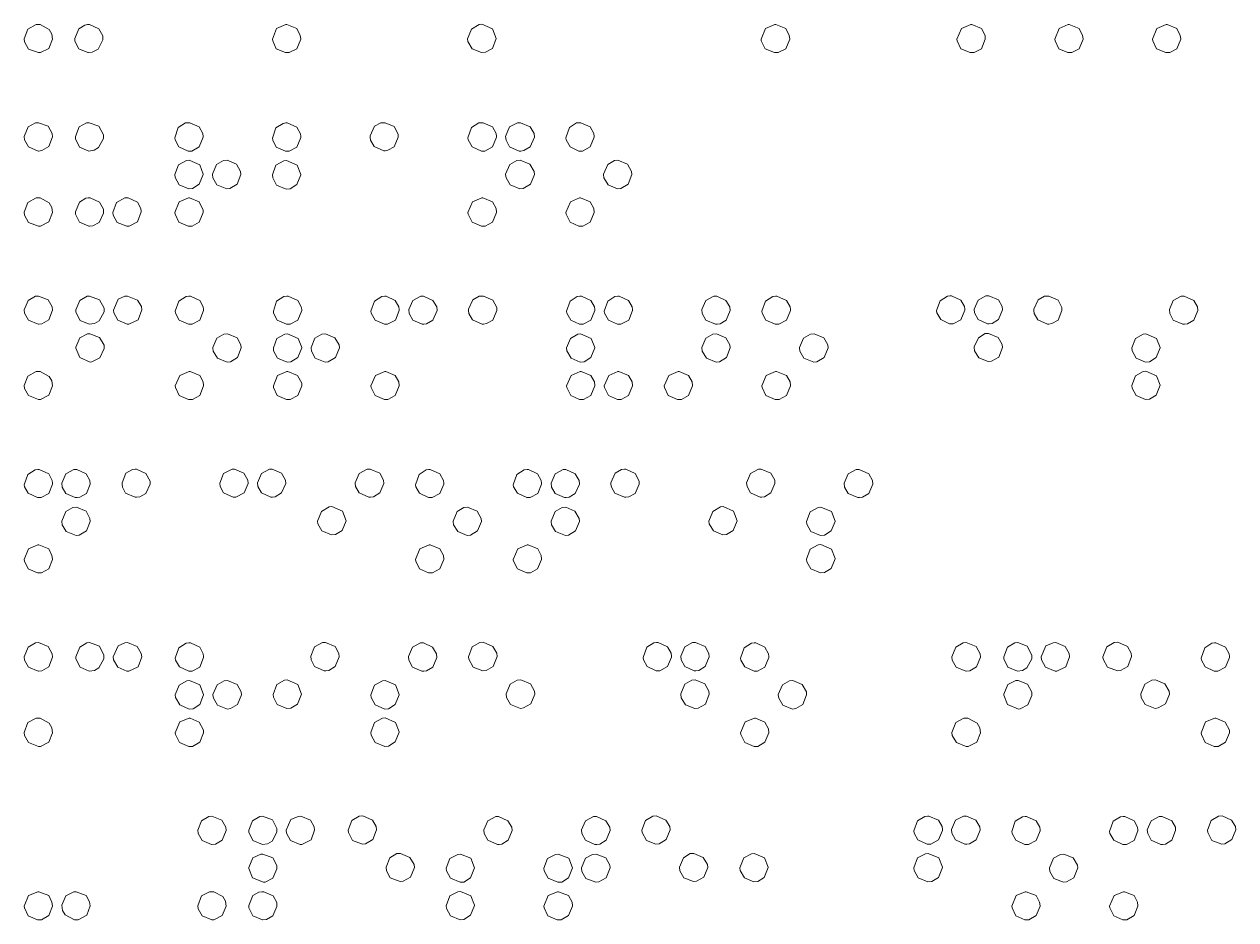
# Model space of a CAD drawing. Header units: millimetres. Extents: x 4903 to 8718, y 642 to 2401.
# Drawn here: x 7167 to 7260.2, y 799.2 to 868 of the extents above; entities that cross this region are included whole.
import ezdxf

# ---------------------------------------------------------------- set-up
doc = ezdxf.new("R2010")
doc.units = ezdxf.units.MM
doc.layers.add('linha espessa', color=7, linetype='Continuous', lineweight=100)

msp = doc.modelspace()

# ---------------------------------------------------------------- linework, layer by layer
at = {"layer": 'linha espessa', "color": 139, "lineweight": 0}
for points in [[(7168.233, 868.018), (7167.928, 868.018), (7167.293, 867.662), (7167.014, 866.926), (7167.039, 866.697), (7167.344, 866.138), (7168.106, 865.859), (7168.258, 865.859), (7168.893, 866.189), (7169.198, 866.9), (7169.147, 867.281), (7168.919, 867.637)], [(7172.043, 868.018), (7171.89, 868.018), (7171.662, 867.967), (7171.205, 867.688), (7170.9, 866.951), (7170.9, 866.748), (7171.205, 866.164), (7171.916, 865.859), (7171.967, 865.859), (7172.246, 865.884), (7172.703, 866.138), (7173.059, 866.85), (7173.059, 867.154), (7172.754, 867.688)], [(7187.206, 868.018), (7187.181, 868.018), (7187.13, 868.018), (7186.419, 867.713), (7186.089, 866.9), (7186.114, 866.773), (7186.394, 866.164), (7187.105, 865.859), (7187.384, 865.859), (7187.968, 866.164), (7188.273, 866.9), (7188.273, 866.926), (7188.222, 867.18), (7187.968, 867.713)], [(7202.192, 868.043), (7201.989, 868.018), (7201.405, 867.662), (7201.1, 866.926), (7201.125, 866.723), (7201.456, 866.164), (7202.167, 865.859), (7202.472, 865.884), (7203.005, 866.189), (7203.284, 866.951), (7203.284, 866.951), (7203.005, 867.688)], [(7224.798, 868.018), (7224.772, 868.018), (7224.722, 868.018), (7224.01, 867.713), (7223.68, 866.9), (7223.68, 866.773), (7223.985, 866.164), (7224.696, 865.859), (7224.976, 865.859), (7225.56, 866.164), (7225.865, 866.9), (7225.865, 866.926), (7225.814, 867.18), (7225.56, 867.713)], [(7239.86, 868.018), (7239.809, 868.018), (7239.784, 868.018), (7239.072, 867.713), (7238.717, 866.9), (7238.742, 866.773), (7239.022, 866.164), (7239.733, 865.859), (7240.038, 865.859), (7240.596, 866.164), (7240.901, 866.9), (7240.901, 866.926), (7240.876, 867.18), (7240.596, 867.713)], [(7247.353, 868.018), (7247.327, 868.018), (7247.277, 868.018), (7246.565, 867.713), (7246.235, 866.9), (7246.261, 866.773), (7246.54, 866.164), (7247.251, 865.859), (7247.556, 865.859), (7248.115, 866.164), (7248.42, 866.9), (7248.42, 866.926), (7248.369, 867.18), (7248.115, 867.713)], [(7254.871, 868.018), (7254.846, 868.018), (7254.795, 868.018), (7254.084, 867.713), (7253.753, 866.9), (7253.779, 866.773), (7254.058, 866.164), (7254.769, 865.859), (7255.074, 865.859), (7255.633, 866.164), (7255.938, 866.9), (7255.938, 866.926), (7255.887, 867.18), (7255.633, 867.713)], [(7168.106, 860.474), (7167.877, 860.449), (7167.318, 860.144), (7167.014, 859.408), (7167.039, 859.154), (7167.344, 858.62), (7168.08, 858.29), (7168.106, 858.29), (7168.36, 858.341), (7168.893, 858.646), (7169.198, 859.382), (7169.173, 859.636), (7168.842, 860.195)], [(7172.017, 860.474), (7171.789, 860.449), (7171.23, 860.144), (7170.951, 859.408), (7170.951, 859.23), (7171.255, 858.595), (7171.992, 858.29), (7172.398, 858.366), (7172.728, 858.569), (7173.109, 859.255), (7173.109, 859.535), (7172.754, 860.195)], [(7179.739, 860.449), (7179.637, 860.449), (7179.409, 860.449), (7178.85, 860.093), (7178.596, 859.306), (7178.621, 859.154), (7178.901, 858.62), (7179.612, 858.29), (7179.891, 858.29), (7180.475, 858.62), (7180.78, 859.357), (7180.78, 859.408), (7180.755, 859.636), (7180.475, 860.144)], [(7187.232, 860.449), (7187.13, 860.449), (7186.927, 860.423), (7186.368, 860.068), (7186.089, 859.281), (7186.114, 859.128), (7186.394, 858.595), (7187.105, 858.29), (7187.384, 858.29), (7187.968, 858.595), (7188.273, 859.331), (7188.273, 859.408), (7188.248, 859.611), (7187.968, 860.119)], [(7194.648, 860.474), (7194.75, 860.474), (7195.461, 860.169), (7195.766, 859.585), (7195.766, 859.357), (7195.461, 858.62), (7194.979, 858.366), (7194.75, 858.315), (7194.75, 858.315), (7194.648, 858.315), (7193.912, 858.646), (7193.632, 859.128), (7193.607, 859.357), (7193.607, 859.357), (7193.607, 859.458), (7193.937, 860.195), (7194.42, 860.449), (7194.648, 860.474), (7194.648, 860.474), (7194.648, 860.474)], [(7202.294, 860.449), (7202.167, 860.449), (7201.964, 860.449), (7201.405, 860.093), (7201.125, 859.306), (7201.151, 859.154), (7201.456, 858.62), (7202.167, 858.29), (7202.421, 858.29), (7203.005, 858.62), (7203.31, 859.357), (7203.31, 859.408), (7203.284, 859.636), (7203.005, 860.144)], [(7205.164, 860.449), (7204.935, 860.449), (7204.326, 860.144), (7204.021, 859.408), (7204.072, 859.128), (7204.326, 858.62), (7205.062, 858.29), (7205.189, 858.29), (7205.418, 858.341), (7205.9, 858.62), (7206.231, 859.357), (7206.205, 859.636), (7205.9, 860.144)], [(7209.812, 860.449), (7209.685, 860.449), (7209.482, 860.449), (7208.923, 860.093), (7208.644, 859.306), (7208.669, 859.154), (7208.974, 858.62), (7209.66, 858.29), (7209.939, 858.29), (7210.523, 858.62), (7210.828, 859.357), (7210.828, 859.408), (7210.803, 859.636), (7210.523, 860.144)], [(7179.688, 857.579), (7179.485, 857.553), (7178.875, 857.223), (7178.596, 856.487), (7178.621, 856.258), (7178.926, 855.699), (7179.663, 855.394), (7179.942, 855.42), (7180.475, 855.75), (7180.78, 856.487), (7180.78, 856.512), (7180.501, 857.223)], [(7182.609, 857.579), (7182.33, 857.553), (7181.796, 857.249), (7181.491, 856.512), (7181.491, 856.487), (7181.517, 856.233), (7181.822, 855.699), (7182.584, 855.394), (7182.812, 855.42), (7183.371, 855.75), (7183.676, 856.487), (7183.65, 856.715), (7183.32, 857.274)], [(7187.181, 857.553), (7186.978, 857.528), (7186.368, 857.198), (7186.089, 856.461), (7186.114, 856.233), (7186.419, 855.674), (7187.156, 855.369), (7187.46, 855.394), (7187.968, 855.725), (7188.273, 856.461), (7188.273, 856.487), (7187.994, 857.198)], [(7205.138, 857.579), (7204.884, 857.553), (7204.351, 857.249), (7204.021, 856.512), (7204.021, 856.487), (7204.072, 856.233), (7204.376, 855.699), (7205.113, 855.394), (7205.367, 855.42), (7205.926, 855.75), (7206.231, 856.487), (7206.205, 856.715), (7205.875, 857.274)], [(7212.657, 857.579), (7212.403, 857.553), (7211.869, 857.249), (7211.539, 856.512), (7211.539, 856.487), (7211.565, 856.233), (7211.895, 855.699), (7212.631, 855.394), (7212.885, 855.42), (7213.444, 855.75), (7213.724, 856.487), (7213.698, 856.715), (7213.393, 857.274)], [(7168.233, 854.683), (7167.928, 854.683), (7167.293, 854.328), (7167.014, 853.591), (7167.039, 853.362), (7167.344, 852.804), (7168.106, 852.524), (7168.258, 852.524), (7168.893, 852.854), (7169.198, 853.566), (7169.147, 853.947), (7168.919, 854.302)], [(7172.094, 854.683), (7171.941, 854.683), (7171.738, 854.658), (7171.255, 854.353), (7170.951, 853.616), (7170.951, 853.439), (7171.255, 852.829), (7171.992, 852.524), (7172.043, 852.524), (7172.297, 852.55), (7172.779, 852.804), (7173.109, 853.515), (7173.109, 853.82), (7172.805, 854.353)], [(7175.014, 854.683), (7174.76, 854.683), (7174.1, 854.328), (7173.821, 853.566), (7173.846, 853.362), (7174.151, 852.804), (7174.913, 852.524), (7175.091, 852.524), (7175.726, 852.854), (7176.005, 853.616), (7176.005, 853.642), (7175.98, 853.87), (7175.726, 854.353)], [(7179.713, 854.683), (7179.688, 854.683), (7179.637, 854.683), (7178.926, 854.378), (7178.596, 853.566), (7178.621, 853.439), (7178.901, 852.829), (7179.612, 852.524), (7179.917, 852.524), (7180.475, 852.829), (7180.78, 853.566), (7180.78, 853.743), (7180.45, 854.378)], [(7202.268, 854.683), (7202.218, 854.683), (7202.192, 854.683), (7201.481, 854.378), (7201.125, 853.566), (7201.151, 853.439), (7201.456, 852.829), (7202.167, 852.524), (7202.446, 852.524), (7203.005, 852.829), (7203.31, 853.566), (7203.31, 853.591), (7203.284, 853.87), (7203.005, 854.378)], [(7209.787, 854.683), (7209.736, 854.683), (7209.71, 854.683), (7208.999, 854.378), (7208.644, 853.566), (7208.669, 853.439), (7208.974, 852.829), (7209.66, 852.524), (7209.964, 852.524), (7210.523, 852.829), (7210.828, 853.566), (7210.828, 853.591), (7210.803, 853.87), (7210.523, 854.378)], [(7168.106, 847.139), (7167.877, 847.139), (7167.318, 846.809), (7167.014, 846.073), (7167.039, 845.819), (7167.344, 845.285), (7168.08, 844.98), (7168.106, 844.98), (7168.36, 845.006), (7168.893, 845.311), (7169.198, 846.047), (7169.173, 846.301), (7168.842, 846.86)], [(7172.043, 847.139), (7171.84, 847.139), (7171.281, 846.809), (7170.976, 846.073), (7170.976, 845.895), (7171.306, 845.26), (7172.017, 844.98), (7172.424, 845.031), (7172.779, 845.234), (7173.16, 845.92), (7173.16, 846.2), (7172.805, 846.86)], [(7174.964, 847.139), (7174.76, 847.139), (7174.227, 846.911), (7173.871, 846.047), (7173.897, 845.844), (7174.202, 845.285), (7174.938, 844.98), (7175.065, 844.98), (7175.776, 845.311), (7176.056, 846.073), (7176.03, 846.327), (7175.726, 846.835)], [(7179.79, 847.139), (7179.663, 847.139), (7179.459, 847.114), (7178.901, 846.758), (7178.621, 845.971), (7178.647, 845.819), (7178.926, 845.285), (7179.637, 844.98), (7179.917, 844.98), (7180.501, 845.285), (7180.806, 846.022), (7180.806, 846.098), (7180.78, 846.301), (7180.501, 846.809)], [(7187.308, 847.139), (7187.206, 847.139), (7186.978, 847.114), (7186.419, 846.758), (7186.165, 845.971), (7186.165, 845.819), (7186.47, 845.285), (7187.181, 844.98), (7187.46, 844.98), (7188.044, 845.285), (7188.349, 846.022), (7188.349, 846.098), (7188.298, 846.301), (7188.044, 846.809)], [(7194.826, 847.139), (7194.725, 847.139), (7194.496, 847.114), (7193.937, 846.758), (7193.658, 845.971), (7193.683, 845.819), (7193.988, 845.285), (7194.699, 844.98), (7194.953, 844.98), (7195.563, 845.285), (7195.842, 846.022), (7195.842, 846.098), (7195.817, 846.301), (7195.537, 846.809)], [(7197.696, 847.139), (7197.493, 847.139), (7196.884, 846.809), (7196.579, 846.098), (7196.604, 845.793), (7196.884, 845.285), (7197.595, 844.98), (7197.722, 844.98), (7197.95, 845.006), (7198.433, 845.285), (7198.763, 846.022), (7198.738, 846.301), (7198.433, 846.809)], [(7202.218, 847.139), (7202.319, 847.139), (7203.03, 846.835), (7203.335, 846.25), (7203.335, 846.022), (7203.03, 845.285), (7202.548, 845.031), (7202.319, 844.98), (7202.319, 844.98), (7202.218, 844.98), (7201.481, 845.311), (7201.202, 845.793), (7201.176, 846.022), (7201.176, 846.022), (7201.176, 846.123), (7201.506, 846.86), (7201.989, 847.139), (7202.218, 847.139), (7202.218, 847.139), (7202.218, 847.139)], [(7209.863, 847.139), (7209.736, 847.139), (7209.533, 847.114), (7208.974, 846.758), (7208.694, 845.971), (7208.72, 845.819), (7209.025, 845.285), (7209.71, 844.98), (7209.99, 844.98), (7210.574, 845.285), (7210.879, 846.022), (7210.879, 846.098), (7210.853, 846.301), (7210.574, 846.809)], [(7212.758, 847.139), (7212.657, 847.139), (7212.428, 847.114), (7211.869, 846.758), (7211.59, 845.971), (7211.615, 845.819), (7211.92, 845.285), (7212.631, 844.98), (7212.885, 844.98), (7213.495, 845.285), (7213.774, 846.022), (7213.774, 846.098), (7213.749, 846.301), (7213.47, 846.809)], [(7220.251, 847.139), (7220.023, 847.139), (7219.413, 846.809), (7219.108, 846.098), (7219.134, 845.793), (7219.413, 845.285), (7220.15, 844.98), (7220.277, 844.98), (7220.505, 845.006), (7220.988, 845.285), (7221.293, 846.022), (7221.267, 846.301), (7220.962, 846.809)], [(7224.874, 847.139), (7224.772, 847.139), (7224.569, 847.114), (7224.01, 846.758), (7223.731, 845.971), (7223.756, 845.819), (7224.036, 845.285), (7224.747, 844.98), (7225.026, 844.98), (7225.611, 845.285), (7225.915, 846.022), (7225.915, 846.098), (7225.89, 846.301), (7225.611, 846.809)], [(7238.31, 847.165), (7238.183, 847.165), (7237.98, 847.139), (7237.421, 846.784), (7237.142, 846.022), (7237.167, 845.844), (7237.472, 845.336), (7238.158, 845.006), (7238.437, 845.006), (7239.022, 845.311), (7239.326, 846.047), (7239.326, 846.123), (7239.301, 846.327), (7239.022, 846.835)], [(7241.181, 847.165), (7240.952, 847.165), (7240.342, 846.835), (7240.038, 846.123), (7240.063, 845.844), (7240.342, 845.336), (7241.079, 845.006), (7241.206, 845.006), (7241.435, 845.031), (7241.917, 845.336), (7242.222, 846.073), (7242.197, 846.327), (7241.917, 846.86)], [(7245.676, 847.139), (7245.778, 847.139), (7246.489, 846.835), (7246.794, 846.25), (7246.794, 846.022), (7246.489, 845.285), (7246.007, 845.031), (7245.778, 844.98), (7245.778, 844.98), (7245.676, 844.98), (7244.94, 845.311), (7244.66, 845.793), (7244.635, 846.022), (7244.635, 846.022), (7244.635, 846.123), (7244.965, 846.86), (7245.448, 847.139), (7245.676, 847.139), (7245.676, 847.139), (7245.676, 847.139)], [(7256.192, 847.139), (7255.963, 847.139), (7255.354, 846.809), (7255.049, 846.098), (7255.074, 845.793), (7255.354, 845.285), (7256.09, 844.98), (7256.217, 844.98), (7256.446, 845.006), (7256.928, 845.285), (7257.233, 846.022), (7257.208, 846.301), (7256.928, 846.809)], [(7172.068, 844.244), (7171.89, 844.244), (7171.281, 843.939), (7170.976, 843.203), (7170.976, 843.152), (7170.976, 843.126), (7171.281, 842.415), (7172.094, 842.06), (7172.221, 842.085), (7172.83, 842.39), (7173.16, 843.101), (7173.16, 843.355), (7172.805, 843.965)], [(7182.634, 844.244), (7182.355, 844.219), (7181.822, 843.914), (7181.517, 843.177), (7181.517, 843.152), (7181.542, 842.898), (7181.872, 842.364), (7182.609, 842.06), (7182.863, 842.085), (7183.422, 842.415), (7183.701, 843.152), (7183.676, 843.38), (7183.371, 843.939)], [(7187.257, 844.244), (7187.054, 844.219), (7186.444, 843.888), (7186.165, 843.152), (7186.165, 842.923), (7186.495, 842.364), (7187.232, 842.06), (7187.511, 842.085), (7188.044, 842.415), (7188.349, 843.152), (7188.349, 843.177), (7188.07, 843.888)], [(7190.178, 844.244), (7189.899, 844.219), (7189.365, 843.914), (7189.06, 843.177), (7189.06, 843.152), (7189.086, 842.898), (7189.391, 842.364), (7190.153, 842.06), (7190.381, 842.085), (7190.94, 842.415), (7191.245, 843.152), (7191.219, 843.38), (7190.889, 843.939)], [(7209.787, 844.244), (7209.583, 844.219), (7208.999, 843.888), (7208.694, 843.152), (7208.72, 842.923), (7209.05, 842.364), (7209.761, 842.06), (7210.066, 842.085), (7210.574, 842.415), (7210.879, 843.152), (7210.879, 843.177), (7210.599, 843.888)], [(7220.226, 844.244), (7219.946, 844.219), (7219.413, 843.914), (7219.108, 843.177), (7219.108, 843.152), (7219.134, 842.898), (7219.464, 842.364), (7220.2, 842.06), (7220.454, 842.085), (7221.013, 842.415), (7221.293, 843.152), (7221.267, 843.38), (7220.962, 843.939)], [(7227.744, 844.244), (7227.465, 844.219), (7226.931, 843.914), (7226.627, 843.177), (7226.627, 843.152), (7226.652, 842.898), (7226.957, 842.364), (7227.719, 842.06), (7227.947, 842.085), (7228.506, 842.415), (7228.811, 843.152), (7228.786, 843.38), (7228.481, 843.939)], [(7241.155, 844.269), (7240.901, 844.269), (7240.368, 843.939), (7240.038, 843.228), (7240.038, 843.203), (7240.063, 842.923), (7240.393, 842.39), (7241.13, 842.11), (7241.384, 842.136), (7241.943, 842.441), (7242.222, 843.177), (7242.197, 843.406), (7241.892, 843.965)], [(7253.245, 844.244), (7253.042, 844.219), (7252.458, 843.888), (7252.153, 843.152), (7252.179, 842.923), (7252.509, 842.364), (7253.22, 842.06), (7253.525, 842.085), (7254.033, 842.415), (7254.338, 843.152), (7254.338, 843.177), (7254.058, 843.888)], [(7168.233, 841.348), (7167.928, 841.348), (7167.293, 840.993), (7167.014, 840.256), (7167.039, 840.028), (7167.344, 839.494), (7168.106, 839.189), (7168.258, 839.189), (7168.893, 839.52), (7169.198, 840.231), (7169.147, 840.612), (7168.919, 840.967)], [(7179.764, 841.348), (7179.713, 841.348), (7179.688, 841.348), (7178.977, 841.044), (7178.621, 840.231), (7178.647, 840.104), (7178.926, 839.494), (7179.637, 839.189), (7179.942, 839.189), (7180.501, 839.494), (7180.806, 840.231), (7180.806, 840.256), (7180.78, 840.536), (7180.501, 841.044)], [(7187.283, 841.348), (7187.257, 841.348), (7187.206, 841.348), (7186.495, 841.044), (7186.165, 840.231), (7186.165, 840.104), (7186.47, 839.494), (7187.181, 839.189), (7187.46, 839.189), (7188.044, 839.494), (7188.349, 840.231), (7188.349, 840.434), (7188.019, 841.044)], [(7194.801, 841.348), (7194.75, 841.348), (7194.725, 841.348), (7194.013, 841.044), (7193.658, 840.231), (7193.683, 840.104), (7193.988, 839.494), (7194.699, 839.189), (7194.979, 839.189), (7195.537, 839.494), (7195.842, 840.231), (7195.842, 840.256), (7195.817, 840.536), (7195.537, 841.044)], [(7209.837, 841.348), (7209.787, 841.348), (7209.761, 841.348), (7209.05, 841.044), (7208.694, 840.231), (7208.72, 840.104), (7209.025, 839.494), (7209.71, 839.189), (7210.015, 839.189), (7210.574, 839.494), (7210.879, 840.231), (7210.879, 840.256), (7210.853, 840.536), (7210.574, 841.044)], [(7212.733, 841.348), (7212.682, 841.348), (7212.657, 841.348), (7211.946, 841.044), (7211.59, 840.231), (7211.615, 840.104), (7211.92, 839.494), (7212.631, 839.189), (7212.911, 839.189), (7213.47, 839.494), (7213.774, 840.231), (7213.774, 840.256), (7213.749, 840.536), (7213.47, 841.044)], [(7217.356, 841.348), (7217.305, 841.348), (7217.28, 841.348), (7216.568, 841.044), (7216.213, 840.231), (7216.238, 840.104), (7216.518, 839.494), (7217.229, 839.189), (7217.534, 839.189), (7218.092, 839.494), (7218.397, 840.231), (7218.397, 840.256), (7218.372, 840.536), (7218.092, 841.044)], [(7224.849, 841.348), (7224.823, 841.348), (7224.772, 841.348), (7224.061, 841.044), (7223.731, 840.231), (7223.756, 840.104), (7224.036, 839.494), (7224.747, 839.189), (7225.052, 839.189), (7225.611, 839.494), (7225.915, 840.231), (7225.915, 840.256), (7225.89, 840.536), (7225.611, 841.044)], [(7253.245, 841.374), (7253.042, 841.348), (7252.458, 841.018), (7252.153, 840.256), (7252.179, 840.053), (7252.509, 839.494), (7253.22, 839.189), (7253.525, 839.215), (7254.033, 839.52), (7254.338, 840.282), (7254.338, 840.282), (7254.058, 841.018)], [(7168.157, 833.805), (7168.055, 833.805), (7167.852, 833.779), (7167.293, 833.424), (7167.014, 832.636), (7167.039, 832.484), (7167.318, 831.976), (7168.03, 831.646), (7168.309, 831.646), (7168.893, 831.95), (7169.198, 832.687), (7169.198, 832.763), (7169.173, 832.966), (7168.893, 833.474)], [(7171.052, 833.805), (7170.824, 833.805), (7170.214, 833.474), (7169.909, 832.763), (7169.935, 832.458), (7170.214, 831.95), (7170.925, 831.646), (7171.078, 831.646), (7171.281, 831.671), (7171.789, 831.95), (7172.094, 832.687), (7172.068, 832.966), (7171.763, 833.474)], [(7175.548, 833.83), (7175.649, 833.83), (7176.361, 833.5), (7176.691, 832.916), (7176.691, 832.687), (7176.361, 831.95), (7175.903, 831.696), (7175.649, 831.671), (7175.649, 831.671), (7175.548, 831.671), (7174.811, 831.976), (7174.557, 832.458), (7174.532, 832.687), (7174.532, 832.687), (7174.532, 832.789), (7174.837, 833.525), (7175.345, 833.805), (7175.548, 833.83), (7175.548, 833.83), (7175.548, 833.83)], [(7183.168, 833.83), (7182.99, 833.83), (7182.33, 833.5), (7182.05, 832.763), (7182.076, 832.509), (7182.33, 832.001), (7183.066, 831.671), (7183.269, 831.671), (7183.93, 832.001), (7184.235, 832.738), (7184.209, 832.992), (7183.904, 833.525)], [(7186.063, 833.83), (7185.86, 833.83), (7185.251, 833.5), (7184.946, 832.789), (7184.971, 832.509), (7185.251, 832.001), (7185.962, 831.671), (7186.089, 831.671), (7186.317, 831.696), (7186.8, 832.001), (7187.13, 832.738), (7187.105, 832.992), (7186.8, 833.525)], [(7193.607, 833.83), (7193.378, 833.83), (7192.769, 833.5), (7192.464, 832.789), (7192.489, 832.509), (7192.769, 832.001), (7193.505, 831.671), (7193.632, 831.671), (7193.861, 831.696), (7194.344, 832.001), (7194.648, 832.738), (7194.623, 832.992), (7194.344, 833.525)], [(7198.23, 833.805), (7198.128, 833.805), (7197.925, 833.779), (7197.366, 833.424), (7197.087, 832.636), (7197.112, 832.484), (7197.392, 831.976), (7198.103, 831.646), (7198.382, 831.646), (7198.966, 831.95), (7199.271, 832.687), (7199.271, 832.763), (7199.246, 832.966), (7198.966, 833.474)], [(7205.773, 833.805), (7205.672, 833.805), (7205.443, 833.779), (7204.884, 833.424), (7204.605, 832.636), (7204.63, 832.484), (7204.935, 831.976), (7205.646, 831.646), (7205.9, 831.646), (7206.51, 831.95), (7206.789, 832.687), (7206.789, 832.763), (7206.764, 832.966), (7206.485, 833.474)], [(7208.644, 833.805), (7208.44, 833.805), (7207.831, 833.474), (7207.526, 832.763), (7207.551, 832.458), (7207.831, 831.95), (7208.542, 831.646), (7208.669, 831.646), (7208.898, 831.671), (7209.38, 831.95), (7209.71, 832.687), (7209.685, 832.966), (7209.38, 833.474)], [(7213.165, 833.83), (7213.266, 833.83), (7213.978, 833.5), (7214.282, 832.916), (7214.282, 832.687), (7213.978, 831.95), (7213.495, 831.696), (7213.266, 831.671), (7213.266, 831.671), (7213.165, 831.671), (7212.428, 831.976), (7212.149, 832.458), (7212.123, 832.687), (7212.123, 832.687), (7212.123, 832.789), (7212.454, 833.525), (7212.936, 833.805), (7213.165, 833.83), (7213.165, 833.83), (7213.165, 833.83)], [(7223.68, 833.83), (7223.452, 833.83), (7222.842, 833.5), (7222.537, 832.789), (7222.588, 832.509), (7222.842, 832.001), (7223.579, 831.671), (7223.706, 831.671), (7223.934, 831.696), (7224.417, 832.001), (7224.722, 832.738), (7224.722, 832.992), (7224.417, 833.525)], [(7231.199, 833.805), (7230.97, 833.805), (7230.36, 833.474), (7230.056, 832.763), (7230.081, 832.458), (7230.36, 831.95), (7231.097, 831.646), (7231.224, 831.646), (7231.453, 831.671), (7231.935, 831.95), (7232.24, 832.687), (7232.215, 832.966), (7231.935, 833.474)], [(7171.027, 830.909), (7170.747, 830.884), (7170.214, 830.579), (7169.909, 829.842), (7169.909, 829.817), (7169.935, 829.563), (7170.239, 829.03), (7171.001, 828.725), (7171.23, 828.75), (7171.789, 829.08), (7172.094, 829.817), (7172.068, 830.045), (7171.763, 830.604)], [(7190.661, 830.96), (7190.457, 830.934), (7189.873, 830.579), (7189.568, 829.842), (7189.594, 829.639), (7189.899, 829.08), (7190.635, 828.776), (7190.94, 828.801), (7191.448, 829.106), (7191.753, 829.868), (7191.753, 829.868), (7191.473, 830.604)], [(7201.1, 830.909), (7200.821, 830.884), (7200.287, 830.579), (7199.982, 829.842), (7199.982, 829.817), (7200.008, 829.563), (7200.338, 829.03), (7201.075, 828.725), (7201.329, 828.75), (7201.862, 829.08), (7202.167, 829.817), (7202.141, 830.045), (7201.837, 830.604)], [(7208.644, 830.909), (7208.364, 830.884), (7207.831, 830.579), (7207.526, 829.842), (7207.526, 829.817), (7207.551, 829.563), (7207.856, 829.03), (7208.618, 828.725), (7208.847, 828.75), (7209.406, 829.08), (7209.71, 829.817), (7209.685, 830.045), (7209.355, 830.604)], [(7220.734, 830.96), (7220.531, 830.934), (7219.946, 830.579), (7219.642, 829.842), (7219.667, 829.639), (7219.997, 829.08), (7220.708, 828.776), (7221.013, 828.801), (7221.521, 829.106), (7221.826, 829.868), (7221.826, 829.868), (7221.547, 830.604)], [(7228.252, 830.909), (7228.049, 830.884), (7227.439, 830.553), (7227.16, 829.817), (7227.185, 829.614), (7227.49, 829.03), (7228.227, 828.725), (7228.532, 828.75), (7229.04, 829.08), (7229.344, 829.817), (7229.344, 829.842), (7229.065, 830.579)], [(7228.252, 828.039), (7228.049, 828.014), (7227.439, 827.683), (7227.16, 826.921), (7227.185, 826.718), (7227.49, 826.159), (7228.227, 825.855), (7228.532, 825.88), (7229.04, 826.185), (7229.344, 826.947), (7229.344, 826.972), (7229.065, 827.683)], [(7168.131, 828.014), (7168.106, 828.014), (7168.055, 828.014), (7167.344, 827.709), (7167.014, 826.896), (7167.039, 826.769), (7167.318, 826.159), (7168.03, 825.855), (7168.334, 825.855), (7168.893, 826.159), (7169.198, 826.896), (7169.198, 826.921), (7169.147, 827.201), (7168.893, 827.709)], [(7198.23, 828.014), (7198.179, 828.014), (7198.154, 828.014), (7197.417, 827.709), (7197.087, 826.896), (7197.112, 826.769), (7197.392, 826.159), (7198.103, 825.855), (7198.408, 825.855), (7198.966, 826.159), (7199.271, 826.896), (7199.271, 826.921), (7199.246, 827.201), (7198.966, 827.709)], [(7205.748, 828.014), (7205.697, 828.014), (7205.672, 828.014), (7204.961, 827.709), (7204.605, 826.896), (7204.63, 826.769), (7204.935, 826.159), (7205.646, 825.855), (7205.926, 825.855), (7206.485, 826.159), (7206.789, 826.896), (7206.789, 826.921), (7206.764, 827.201), (7206.51, 827.709)], [(7168.106, 820.495), (7167.877, 820.47), (7167.318, 820.14), (7167.014, 819.403), (7167.039, 819.149), (7167.344, 818.616), (7168.08, 818.311), (7168.106, 818.311), (7168.36, 818.336), (7168.893, 818.641), (7169.198, 819.378), (7169.173, 819.632), (7168.842, 820.19)], [(7172.043, 820.495), (7171.814, 820.47), (7171.281, 820.14), (7170.976, 819.403), (7170.976, 819.251), (7171.306, 818.616), (7172.017, 818.311), (7172.424, 818.362), (7172.754, 818.565), (7173.135, 819.251), (7173.135, 819.53), (7172.805, 820.216)], [(7174.964, 820.495), (7174.76, 820.47), (7174.227, 820.241), (7173.846, 819.403), (7173.871, 819.174), (7174.202, 818.616), (7174.913, 818.311), (7175.065, 818.311), (7175.776, 818.641), (7176.056, 819.403), (7176.005, 819.657), (7175.7, 820.19)], [(7179.79, 820.47), (7179.663, 820.47), (7179.459, 820.444), (7178.901, 820.089), (7178.621, 819.301), (7178.647, 819.149), (7178.951, 818.641), (7179.663, 818.311), (7179.917, 818.311), (7180.501, 818.616), (7180.806, 819.352), (7180.806, 819.428), (7180.78, 819.632), (7180.501, 820.14)], [(7190.178, 820.495), (7189.949, 820.495), (7189.34, 820.165), (7189.035, 819.454), (7189.06, 819.174), (7189.34, 818.666), (7190.076, 818.336), (7190.203, 818.336), (7190.432, 818.362), (7190.915, 818.666), (7191.219, 819.403), (7191.194, 819.657), (7190.915, 820.19)], [(7197.696, 820.47), (7197.468, 820.47), (7196.858, 820.14), (7196.553, 819.428), (7196.579, 819.149), (7196.858, 818.616), (7197.569, 818.311), (7197.722, 818.311), (7197.95, 818.336), (7198.433, 818.616), (7198.738, 819.352), (7198.712, 819.632), (7198.408, 820.14)], [(7202.294, 820.521), (7202.04, 820.495), (7201.456, 820.165), (7201.176, 819.403), (7201.202, 819.225), (7201.532, 818.616), (7202.268, 818.336), (7202.522, 818.362), (7203.056, 818.666), (7203.36, 819.428), (7203.335, 819.682), (7203.03, 820.19)], [(7215.756, 820.495), (7215.629, 820.495), (7215.425, 820.47), (7214.867, 820.14), (7214.587, 819.352), (7214.613, 819.174), (7214.892, 818.666), (7215.603, 818.336), (7215.883, 818.336), (7216.467, 818.666), (7216.772, 819.378), (7216.772, 819.454), (7216.746, 819.682), (7216.467, 820.165)], [(7218.626, 820.495), (7218.397, 820.495), (7217.788, 820.165), (7217.483, 819.454), (7217.508, 819.174), (7217.788, 818.666), (7218.524, 818.336), (7218.651, 818.336), (7218.88, 818.362), (7219.362, 818.666), (7219.667, 819.403), (7219.642, 819.657), (7219.362, 820.19)], [(7223.248, 820.47), (7223.121, 820.47), (7222.918, 820.444), (7222.359, 820.089), (7222.08, 819.301), (7222.105, 819.149), (7222.41, 818.641), (7223.121, 818.311), (7223.375, 818.311), (7223.96, 818.616), (7224.264, 819.352), (7224.264, 819.428), (7224.239, 819.632), (7223.96, 820.14)], [(7239.428, 820.495), (7239.199, 820.47), (7238.641, 820.14), (7238.336, 819.403), (7238.361, 819.149), (7238.666, 818.616), (7239.403, 818.311), (7239.428, 818.311), (7239.707, 818.336), (7240.215, 818.641), (7240.52, 819.378), (7240.495, 819.632), (7240.19, 820.19)], [(7243.39, 820.495), (7243.162, 820.47), (7242.603, 820.14), (7242.324, 819.403), (7242.324, 819.251), (7242.628, 818.616), (7243.365, 818.311), (7243.771, 818.362), (7244.102, 818.565), (7244.483, 819.251), (7244.483, 819.53), (7244.127, 820.216)], [(7246.311, 820.495), (7246.108, 820.47), (7245.549, 820.241), (7245.194, 819.403), (7245.219, 819.174), (7245.524, 818.616), (7246.261, 818.311), (7246.388, 818.311), (7247.099, 818.641), (7247.378, 819.403), (7247.353, 819.657), (7247.048, 820.19)], [(7251.086, 820.521), (7250.807, 820.495), (7250.248, 820.165), (7249.943, 819.403), (7249.969, 819.225), (7250.299, 818.616), (7251.061, 818.336), (7251.29, 818.362), (7251.848, 818.666), (7252.128, 819.428), (7252.102, 819.682), (7251.823, 820.19)], [(7258.63, 820.47), (7258.529, 820.47), (7258.325, 820.444), (7257.767, 820.089), (7257.487, 819.301), (7257.513, 819.149), (7257.792, 818.641), (7258.503, 818.311), (7258.783, 818.311), (7259.367, 818.616), (7259.672, 819.352), (7259.672, 819.428), (7259.646, 819.632), (7259.367, 820.14)], [(7179.713, 817.574), (7179.51, 817.549), (7178.926, 817.219), (7178.621, 816.482), (7178.647, 816.279), (7178.977, 815.72), (7179.688, 815.39), (7179.993, 815.415), (7180.526, 815.745), (7180.806, 816.482), (7180.806, 816.507), (7180.526, 817.244)], [(7182.634, 817.574), (7182.38, 817.549), (7181.847, 817.244), (7181.517, 816.507), (7181.517, 816.482), (7181.568, 816.228), (7181.872, 815.695), (7182.634, 815.39), (7182.863, 815.441), (7183.422, 815.745), (7183.727, 816.482), (7183.701, 816.711), (7183.371, 817.269)], [(7187.232, 817.625), (7187.029, 817.6), (7186.444, 817.269), (7186.14, 816.507), (7186.165, 816.304), (7186.47, 815.745), (7187.206, 815.441), (7187.511, 815.466), (7188.019, 815.771), (7188.324, 816.533), (7188.324, 816.533), (7188.044, 817.269)], [(7194.75, 817.574), (7194.547, 817.549), (7193.937, 817.219), (7193.658, 816.482), (7193.683, 816.279), (7193.988, 815.72), (7194.725, 815.39), (7195.029, 815.415), (7195.537, 815.745), (7195.842, 816.482), (7195.842, 816.507), (7195.563, 817.244)], [(7205.189, 817.625), (7204.91, 817.6), (7204.376, 817.295), (7204.072, 816.558), (7204.072, 816.558), (7204.097, 816.279), (7204.402, 815.745), (7205.164, 815.441), (7205.392, 815.491), (7205.951, 815.796), (7206.256, 816.533), (7206.231, 816.761), (7205.926, 817.32)], [(7218.6, 817.625), (7218.346, 817.6), (7217.788, 817.295), (7217.483, 816.558), (7217.483, 816.533), (7217.508, 816.253), (7217.838, 815.72), (7218.575, 815.441), (7218.829, 815.466), (7219.388, 815.771), (7219.667, 816.533), (7219.642, 816.761), (7219.337, 817.32)], [(7226.093, 817.574), (7225.839, 817.549), (7225.306, 817.244), (7224.976, 816.507), (7224.976, 816.482), (7225.026, 816.228), (7225.331, 815.695), (7226.068, 815.39), (7226.322, 815.441), (7226.881, 815.745), (7227.16, 816.482), (7227.16, 816.711), (7226.83, 817.269)], [(7243.416, 817.574), (7243.238, 817.574), (7242.628, 817.269), (7242.324, 816.533), (7242.324, 816.482), (7242.324, 816.457), (7242.603, 815.745), (7243.441, 815.39), (7243.568, 815.415), (7244.178, 815.72), (7244.483, 816.431), (7244.483, 816.685), (7244.152, 817.295)], [(7253.982, 817.625), (7253.703, 817.6), (7253.169, 817.295), (7252.864, 816.558), (7252.864, 816.558), (7252.89, 816.279), (7253.195, 815.745), (7253.957, 815.441), (7254.185, 815.491), (7254.744, 815.796), (7255.049, 816.533), (7255.023, 816.761), (7254.693, 817.32)], [(7168.233, 814.679), (7167.928, 814.679), (7167.293, 814.348), (7167.014, 813.587), (7167.039, 813.358), (7167.344, 812.825), (7168.106, 812.52), (7168.258, 812.52), (7168.893, 812.85), (7169.198, 813.561), (7169.147, 813.942), (7168.919, 814.298)], [(7179.764, 814.679), (7179.713, 814.679), (7179.688, 814.679), (7178.977, 814.399), (7178.621, 813.561), (7178.647, 813.434), (7178.951, 812.825), (7179.663, 812.52), (7179.942, 812.52), (7180.501, 812.85), (7180.806, 813.561), (7180.806, 813.764), (7180.475, 814.374)], [(7194.75, 814.704), (7194.547, 814.679), (7193.937, 814.348), (7193.658, 813.587), (7193.683, 813.383), (7193.988, 812.825), (7194.725, 812.52), (7195.029, 812.545), (7195.537, 812.875), (7195.842, 813.612), (7195.842, 813.637), (7195.563, 814.348)], [(7223.223, 814.679), (7223.172, 814.679), (7223.147, 814.679), (7222.436, 814.399), (7222.08, 813.561), (7222.105, 813.434), (7222.41, 812.825), (7223.121, 812.52), (7223.401, 812.52), (7223.96, 812.85), (7224.264, 813.561), (7224.264, 813.587), (7224.239, 813.866), (7223.96, 814.374)], [(7239.555, 814.679), (7239.25, 814.679), (7238.641, 814.348), (7238.336, 813.587), (7238.361, 813.358), (7238.691, 812.825), (7239.428, 812.52), (7239.58, 812.52), (7240.241, 812.85), (7240.52, 813.561), (7240.469, 813.942), (7240.266, 814.298)], [(7258.63, 814.679), (7258.579, 814.679), (7258.554, 814.679), (7257.817, 814.399), (7257.487, 813.561), (7257.513, 813.434), (7257.792, 812.825), (7258.503, 812.52), (7258.808, 812.52), (7259.367, 812.85), (7259.672, 813.561), (7259.672, 813.764), (7259.341, 814.374)], [(7181.441, 807.16), (7181.212, 807.135), (7180.653, 806.805), (7180.348, 806.068), (7180.374, 805.814), (7180.704, 805.281), (7181.415, 804.976), (7181.441, 804.976), (7181.72, 805.001), (7182.228, 805.306), (7182.533, 806.043), (7182.507, 806.297), (7182.203, 806.856)], [(7185.327, 807.16), (7185.124, 807.135), (7184.565, 806.805), (7184.285, 806.068), (7184.285, 805.916), (7184.59, 805.281), (7185.327, 804.976), (7185.708, 805.027), (7186.063, 805.23), (7186.444, 805.916), (7186.444, 806.195), (7186.089, 806.881)], [(7188.273, 807.16), (7188.07, 807.135), (7187.511, 806.906), (7187.156, 806.068), (7187.181, 805.84), (7187.486, 805.281), (7188.222, 804.976), (7188.349, 804.976), (7189.06, 805.332), (7189.34, 806.068), (7189.314, 806.322), (7189.01, 806.856)], [(7193.048, 807.186), (7192.769, 807.16), (7192.21, 806.83), (7191.905, 806.068), (7191.931, 805.89), (7192.261, 805.281), (7193.023, 805.001), (7193.251, 805.027), (7193.81, 805.357), (7194.09, 806.094), (7194.064, 806.348), (7193.785, 806.856)], [(7203.487, 807.135), (7203.259, 807.135), (7202.649, 806.805), (7202.345, 806.094), (7202.37, 805.814), (7202.649, 805.306), (7203.386, 804.976), (7203.513, 804.976), (7203.741, 805.001), (7204.224, 805.306), (7204.529, 806.043), (7204.503, 806.297), (7204.199, 806.805)], [(7211.006, 807.135), (7210.777, 807.135), (7210.168, 806.805), (7209.863, 806.094), (7209.888, 805.814), (7210.168, 805.306), (7210.879, 804.976), (7211.031, 804.976), (7211.26, 805.001), (7211.742, 805.306), (7212.047, 806.043), (7212.022, 806.297), (7211.717, 806.805)], [(7215.603, 807.186), (7215.349, 807.16), (7214.765, 806.83), (7214.486, 806.068), (7214.511, 805.89), (7214.841, 805.281), (7215.578, 805.001), (7215.832, 805.027), (7216.365, 805.357), (7216.67, 806.094), (7216.645, 806.348), (7216.34, 806.856)], [(7236.558, 807.16), (7236.456, 807.16), (7236.253, 807.135), (7235.694, 806.805), (7235.415, 806.017), (7235.44, 805.84), (7235.72, 805.332), (7236.431, 805.001), (7236.71, 805.001), (7237.294, 805.332), (7237.599, 806.043), (7237.599, 806.119), (7237.574, 806.348), (7237.294, 806.856)], [(7239.453, 807.16), (7239.225, 807.16), (7238.615, 806.856), (7238.31, 806.119), (7238.336, 805.84), (7238.615, 805.332), (7239.326, 805.001), (7239.479, 805.001), (7239.682, 805.027), (7240.19, 805.332), (7240.495, 806.068), (7240.469, 806.322), (7240.165, 806.856)], [(7244.076, 807.135), (7243.975, 807.135), (7243.746, 807.11), (7243.187, 806.754), (7242.933, 805.967), (7242.959, 805.814), (7243.238, 805.306), (7243.949, 804.976), (7244.229, 804.976), (7244.813, 805.281), (7245.118, 806.017), (7245.118, 806.094), (7245.092, 806.297), (7244.813, 806.805)], [(7251.62, 807.135), (7251.493, 807.135), (7251.29, 807.11), (7250.731, 806.754), (7250.451, 805.967), (7250.477, 805.814), (7250.782, 805.306), (7251.467, 804.976), (7251.747, 804.976), (7252.331, 805.281), (7252.636, 806.017), (7252.636, 806.094), (7252.61, 806.297), (7252.331, 806.805)], [(7254.49, 807.135), (7254.261, 807.135), (7253.652, 806.805), (7253.347, 806.094), (7253.398, 805.814), (7253.652, 805.306), (7254.388, 804.976), (7254.515, 804.976), (7254.744, 805.001), (7255.227, 805.306), (7255.531, 806.043), (7255.531, 806.297), (7255.227, 806.805)], [(7259.113, 807.186), (7258.833, 807.16), (7258.275, 806.83), (7257.97, 806.068), (7257.995, 805.89), (7258.325, 805.281), (7259.087, 805.001), (7259.316, 805.027), (7259.849, 805.357), (7260.154, 806.094), (7260.129, 806.348), (7259.824, 806.856)], [(7185.352, 804.239), (7185.2, 804.239), (7184.59, 803.935), (7184.285, 803.198), (7184.285, 803.173), (7184.285, 803.122), (7184.565, 802.411), (7185.403, 802.08), (7185.53, 802.08), (7186.114, 802.385), (7186.444, 803.096), (7186.444, 803.35), (7186.114, 803.96)], [(7195.944, 804.29), (7195.664, 804.29), (7195.131, 803.96), (7194.826, 803.223), (7194.826, 803.223), (7194.852, 802.944), (7195.156, 802.411), (7195.918, 802.131), (7196.147, 802.157), (7196.706, 802.461), (7197.011, 803.198), (7196.985, 803.427), (7196.655, 803.985)], [(7200.541, 804.239), (7200.338, 804.214), (7199.728, 803.884), (7199.449, 803.147), (7199.474, 802.944), (7199.779, 802.385), (7200.516, 802.08), (7200.821, 802.08), (7201.329, 802.411), (7201.633, 803.173), (7201.633, 803.173), (7201.354, 803.909)], [(7208.059, 804.239), (7207.856, 804.214), (7207.247, 803.884), (7206.967, 803.147), (7206.993, 802.944), (7207.297, 802.385), (7208.034, 802.08), (7208.339, 802.08), (7208.847, 802.411), (7209.152, 803.173), (7209.152, 803.173), (7208.872, 803.909)], [(7210.98, 804.239), (7210.701, 804.214), (7210.168, 803.909), (7209.863, 803.173), (7209.863, 803.173), (7209.888, 802.893), (7210.193, 802.36), (7210.955, 802.08), (7211.184, 802.106), (7211.742, 802.411), (7212.047, 803.173), (7212.022, 803.376), (7211.717, 803.935)], [(7218.499, 804.29), (7218.219, 804.29), (7217.686, 803.96), (7217.381, 803.223), (7217.381, 803.223), (7217.407, 802.944), (7217.711, 802.411), (7218.473, 802.131), (7218.702, 802.157), (7219.261, 802.461), (7219.565, 803.198), (7219.54, 803.427), (7219.21, 803.985)], [(7223.121, 804.29), (7223.934, 803.935), (7224.214, 803.223), (7224.214, 803.198), (7223.909, 802.436), (7223.401, 802.131), (7223.096, 802.106), (7223.096, 802.106), (7222.385, 802.411), (7222.055, 802.969), (7222.029, 803.173), (7222.029, 803.173), (7222.334, 803.935), (7222.918, 804.265), (7223.121, 804.29), (7223.121, 804.29), (7223.121, 804.29)], [(7236.507, 804.29), (7236.304, 804.265), (7235.694, 803.935), (7235.415, 803.173), (7235.44, 802.969), (7235.745, 802.411), (7236.482, 802.106), (7236.786, 802.131), (7237.294, 802.436), (7237.599, 803.198), (7237.599, 803.223), (7237.32, 803.935)], [(7246.946, 804.239), (7246.667, 804.214), (7246.134, 803.909), (7245.829, 803.173), (7245.829, 803.173), (7245.854, 802.893), (7246.159, 802.36), (7246.921, 802.08), (7247.15, 802.106), (7247.708, 802.411), (7248.013, 803.173), (7247.988, 803.376), (7247.658, 803.935)], [(7168.131, 801.344), (7168.106, 801.344), (7168.055, 801.344), (7167.344, 801.064), (7167.014, 800.226), (7167.039, 800.099), (7167.318, 799.49), (7168.03, 799.185), (7168.334, 799.185), (7168.893, 799.515), (7169.198, 800.226), (7169.198, 800.252), (7169.147, 800.531), (7168.893, 801.039)], [(7171.001, 801.344), (7170.824, 801.344), (7170.214, 801.014), (7169.909, 800.302), (7169.96, 799.896), (7170.163, 799.566), (7170.874, 799.185), (7171.154, 799.185), (7171.814, 799.54), (7172.094, 800.252), (7172.043, 800.556), (7171.763, 801.039)], [(7181.593, 801.344), (7181.263, 801.344), (7180.653, 801.014), (7180.348, 800.252), (7180.374, 800.023), (7180.704, 799.49), (7181.441, 799.185), (7181.593, 799.185), (7182.228, 799.515), (7182.533, 800.226), (7182.482, 800.607), (7182.279, 800.963)], [(7185.428, 801.344), (7185.276, 801.344), (7185.047, 801.318), (7184.59, 801.039), (7184.285, 800.277), (7184.285, 800.099), (7184.59, 799.49), (7185.327, 799.185), (7185.352, 799.185), (7185.632, 799.21), (7186.114, 799.49), (7186.444, 800.201), (7186.444, 800.506), (7186.14, 801.014)], [(7200.541, 801.369), (7200.338, 801.344), (7199.728, 801.014), (7199.449, 800.252), (7199.474, 800.048), (7199.779, 799.49), (7200.516, 799.185), (7200.821, 799.21), (7201.329, 799.54), (7201.633, 800.277), (7201.633, 800.302), (7201.354, 801.014)], [(7208.085, 801.344), (7208.059, 801.344), (7208.009, 801.344), (7207.297, 801.064), (7206.967, 800.226), (7206.993, 800.099), (7207.272, 799.49), (7207.983, 799.185), (7208.288, 799.185), (7208.847, 799.515), (7209.152, 800.226), (7209.152, 800.252), (7209.126, 800.531), (7208.847, 801.039)], [(7244.051, 801.344), (7244.025, 801.344), (7243.975, 801.344), (7243.263, 801.064), (7242.933, 800.226), (7242.959, 800.099), (7243.238, 799.49), (7243.949, 799.185), (7244.254, 799.185), (7244.813, 799.515), (7245.118, 800.226), (7245.118, 800.252), (7245.067, 800.531), (7244.813, 801.039)], [(7251.594, 801.344), (7251.544, 801.344), (7251.518, 801.344), (7250.807, 801.064), (7250.451, 800.226), (7250.477, 800.099), (7250.782, 799.49), (7251.467, 799.185), (7251.772, 799.185), (7252.331, 799.515), (7252.636, 800.226), (7252.636, 800.252), (7252.61, 800.531), (7252.331, 801.039)]]:
    msp.add_lwpolyline(points, close=True, dxfattribs=at)

doc.saveas('drawing.dxf')
